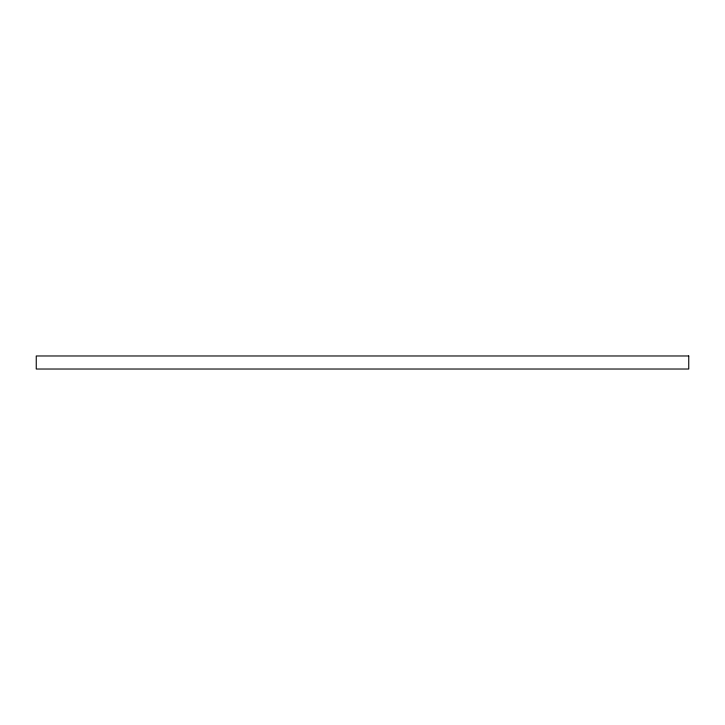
<?xml version="1.0" encoding="UTF-8"?>
<svg xmlns="http://www.w3.org/2000/svg" width="725" height="725" viewBox="0 0 725 725"><rect width="100%" height="100%" fill="white"/><g stroke="black" fill="none" stroke-linecap="round" stroke-linejoin="round"><path stroke-width="1.09" d="M688.75 355.975L36.25 355.975L36.25 369.025L688.75 369.025L688.75 355.975"/></g></svg>
